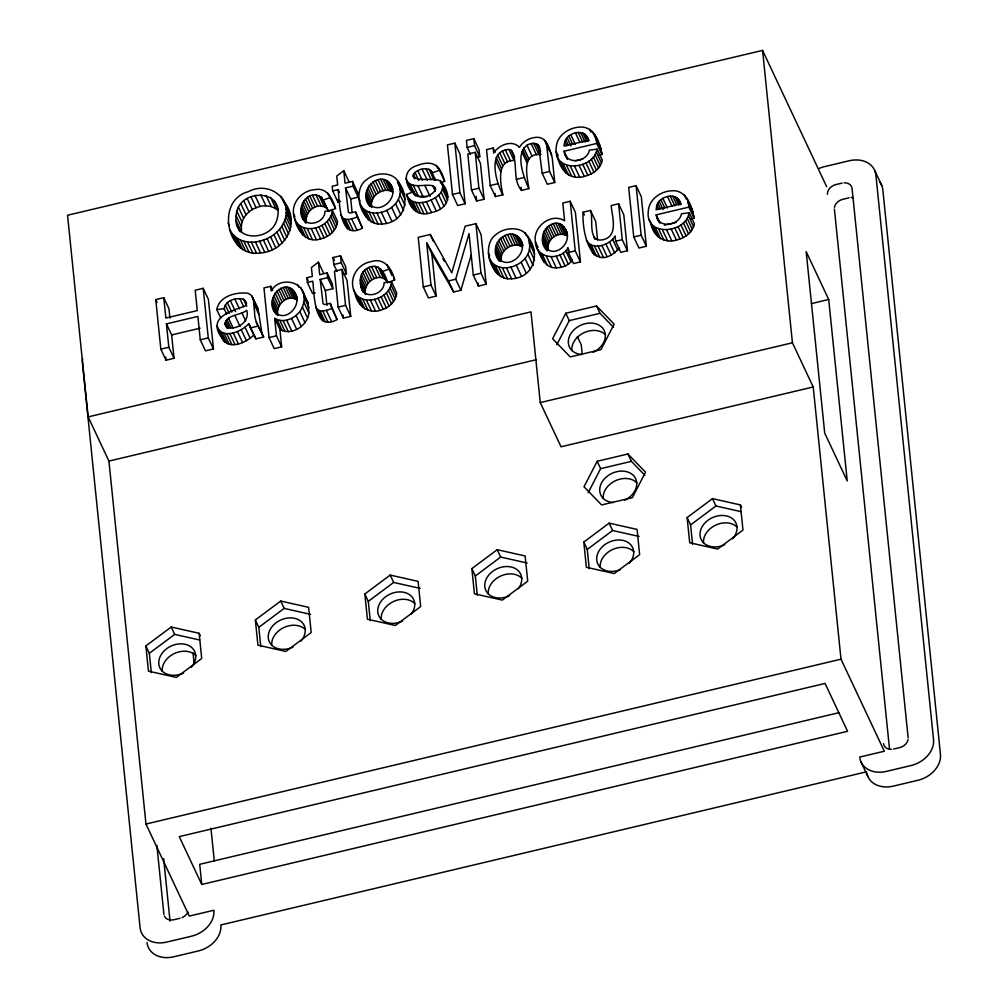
<?xml version="1.0" encoding="UTF-8"?>
<svg xmlns="http://www.w3.org/2000/svg" width="1008" height="1008" viewBox="0 0 1008 1008"><rect width="100%" height="100%" fill="white"/><g stroke="black" fill="none" stroke-linecap="round" stroke-linejoin="round"><path stroke-width="1.5" d="M361.078 205.997C372.821 222.302 403.931 207.774 399.836 188.055C398.916 171.448 377.08 170.793 366.899 179.462C351.25 189.781 360.612 221.861 378.05 224.003C403.83 225.704 412.537 199.282 397.618 180.772M490.581 260.77C502.337 277.074 533.446 262.546 529.339 242.84C528.431 226.22 506.596 225.578 496.415 234.247C480.766 244.566 490.127 276.646 507.566 278.775C533.345 280.489 542.052 254.066 527.134 235.544M535.424 241.945C532.514 226.775 551.3 212.285 564.619 220.828L562.804 203.036L570.188 201.285L575.379 212.335L580.444 261.904L573.552 263.542L568.348 252.491L567.895 247.955C560.599 261.45 535.815 258.955 535.424 241.945L538.02 247.477M302.728 217.967C307.805 228.274 325.282 222.05 324.967 211.252L332.35 210.294L337.541 221.344C336.911 230.303 329.074 237.056 320.657 238.846C306.52 243.898 297.058 230.265 294.412 218.056C289.687 204.221 301.153 190.436 315.088 189.643C326.831 186.984 332.816 199.244 335.513 208.53L328.394 211.151L321.439 197.278C307.465 187.803 294.575 209.185 304.025 220.727M303.736 301.959C308.561 282.013 280.048 274.831 271.202 290.972L270.724 286.31L263.957 287.91L269.035 337.579L274.226 348.629L281.66 346.865L279.871 329.389L274.68 318.339C286.348 325.307 302.35 314.71 303.736 301.959L308.927 312.997C307.553 325.76 291.551 336.344 279.871 329.389M308.927 312.997L307.944 302.816L302.753 291.766M220.689 317.873L216.783 309.595C219.139 296.1 236.061 291.778 247.817 293.265C255.389 295.609 253.21 305.537 254.583 311.497C254.092 321.25 260.001 328.583 263.668 337.037L255.919 338.877L253.978 334.795C246.947 342.266 229.887 350.419 222.818 339.23C205.682 317.47 230.429 311.598 246.28 305.537L245.309 300.901L243.52 299.2C236.225 297.423 225.502 300.082 224.129 308.687L226.724 314.206M411.188 189.542L411.856 191.961C403.452 181.553 403.843 169.268 417.766 165.287C433.251 159.617 440.345 165.501 444.667 181.327L440.357 182.839M539.91 148.252C538.7 142.103 531.166 142.544 527.008 145.24C514.597 154.048 524.047 178.038 528.847 188.635L521.426 190.399C511.913 178.87 518.54 162.338 511.409 150.368L508.864 149.411C486.625 150.998 496.301 182.687 502.828 194.809L495.394 196.573L490.203 185.535L486.536 149.625L493.177 148.05L495.13 152.195M535.727 143.527L540.918 154.577C520.796 152.636 527.297 177.08 528.847 188.635M225.061 324.047C226.472 314.307 240.446 315.58 246.771 310.313C250.085 321.237 237.611 330.07 227.72 327.575L225.855 326.138L225.061 324.047L227.014 328.192M406.665 180.923C412.461 189.05 424.393 183.872 432.671 185.699L435.191 188.433L434.788 190.726C430.87 196.623 420.815 199.408 415.094 194.67L413.595 191.747L406.35 194.443C412.184 208.795 434.095 202.066 441.176 192.226C450.072 170.906 419.454 184.842 413.104 176.072L413.469 174.208C417.249 169.357 425.817 166.748 431.071 170.566L432.281 172.809L439.463 170.276L444.667 181.327M407.446 196.925C409.752 209.173 419.328 217.111 431.462 212.575C447.363 209.286 452.995 196.522 442.021 183.229M229.572 229.131C240.03 251.332 274.806 242.437 283.5 223.058C295.079 199.962 269.59 180.092 248.27 191.696C214.83 200.554 227.065 258.703 260.543 252.932C285.667 251.307 300.812 222.403 284.231 201.852M546.5 250.097C532.136 234.247 558.621 209.135 567.126 233.012M548.201 250.06C546.008 239.841 558.331 230.189 567.328 236.099M301.241 211.919L306.445 222.97C303.547 212.121 317.47 201.008 326.642 208.316M363.17 292.207C359.554 285.529 358.495 275.839 364.568 270.245C375.845 260.505 384.804 270.535 387.526 282.618L394.657 279.997L393.548 277.628M360.385 283.399L365.576 294.437C361.771 282.416 380.936 270.257 387.526 282.618M275.31 313.06C262.546 297.486 288.842 273.546 296.68 296.68M272.538 304.479L277.742 315.517C275.335 305.248 287.204 293.63 296.919 299.918L291.715 288.88M369.949 206.438C355.093 189.945 384.061 165.463 392.654 188.672M371.662 207.535C369.18 196.27 382.813 186.215 392.704 191.999L387.513 180.949M499.464 261.223C484.092 243.634 515.403 219.832 522.824 244.843M501.14 261.223C499.351 250.299 512.795 241.24 522.22 246.784L517.016 235.733M236.174 215.838C237.019 188.32 286.285 187.362 276.986 219.442C271.832 240.975 232.294 243.104 236.174 215.838L241.366 226.888L241.517 232.168L236.313 221.13M241.366 226.888C241.618 210.281 264.852 199.483 277.465 210.042M564.719 141.611L564.001 146.11L588.458 140.301C586.139 127.877 567.945 131.746 564.719 141.611L566.672 145.744M656.813 205.267L656.095 209.765L680.564 203.956C678.233 191.533 660.038 195.401 656.813 205.267L658.766 209.399M502.828 194.809C500.648 183.746 495.797 160.209 514.067 160.461L508.864 149.411M295.81 221.533C305.285 235.796 331.304 226.75 332.35 210.294M394.657 279.997C391.91 268.304 383.859 257.179 370.805 261.74C358.13 263.882 349.423 277.137 353.543 289.535C359.554 308.297 390.701 299.641 391.482 281.774L384.098 282.719C384.413 293.53 366.95 299.741 361.872 289.447M354.942 293C357.462 306.936 370.049 315.315 383.216 309.292C390.222 306.747 396.131 300.472 396.686 292.811L391.482 281.774M431.878 253.928L453.676 291.967L460.895 290.254L455.692 279.216L469.035 233.554L473.269 275.045L478.472 286.083L486.184 284.256L481.118 234.688L475.927 223.65L465.154 226.208L451.786 272.828L430.252 234.473L418.207 237.334L423.272 286.902L428.463 297.952L436.187 296.113L431.878 253.928L426.674 242.878L430.983 285.075L436.187 296.113M460.895 290.254L471.215 254.911M601.965 154.501C600.138 142.519 593.989 125.37 579.033 127.159C568.134 127.928 556.895 135.815 556.214 147.42C552.787 173.401 593.599 170.138 597.139 149.121L589.39 150.167C587.173 162.414 565.589 165.236 564.102 151.213L596.774 143.451L601.965 154.501L599.004 155.207M557.071 155.824C560.952 172.305 571.423 181.805 587.878 175.279C594.77 172.998 600.881 167.479 602.33 160.159L597.139 149.121M694.071 218.156C692.244 206.174 686.083 189.025 671.139 190.814C660.24 191.583 649.001 199.471 648.32 211.063C644.881 237.056 685.692 233.793 689.233 212.776L681.484 213.809C679.266 226.069 657.682 228.892 656.195 214.855L688.867 207.106L694.071 218.156L691.097 218.862M650.601 222.881C653.6 237.863 666.162 244.717 679.972 238.934C686.864 236.653 692.975 231.134 694.436 223.814L689.233 212.776M565.778 313.261L552.623 338.738L570.226 356.92L600.982 349.625L614.137 324.148L596.522 305.966L565.778 313.261L569.243 320.62L556.781 344.761M597.164 461.286L584.01 486.763L601.625 504.945L632.369 497.65L645.523 472.172L627.921 453.991L597.164 461.286L600.629 468.657L588.168 492.786M536.558 246.998C540.338 255.78 544.522 268.317 556.29 267.851C562.414 267.649 569.003 265.369 572.393 259.963M586.391 240.043C592.162 251.269 610.004 245.158 615.094 235.998L615.623 241.277L620.827 252.328L627.467 250.753L623.801 214.843L618.61 203.792L611.176 205.556C612.07 216.418 618.874 236.477 602.759 239.791C587.084 242.852 593.775 218.547 590.512 210.458L583.09 212.222C581.767 235.028 592.54 276.23 619.454 248.157M217.627 328.18C224.683 339.368 241.744 331.216 248.774 323.757L255.919 338.877M348.957 181.679L343.766 170.642L336.748 176.047L337.655 184.93L332.212 186.228L332.69 190.953L337.894 202.003L340.616 201.361M323.606 273.193L318.415 262.156L311.409 267.548L312.316 276.444L306.86 277.742L307.352 282.467L312.543 293.517L315.265 292.874M199.143 633.301L201.713 658.501L176.362 677.426L148.453 671.139L145.87 645.926L171.221 627.014L199.143 633.301L200.302 635.746M151.313 672.563L149.335 653.297L174.686 634.372L199.672 640.004M255.352 619.958L280.703 601.045L308.624 607.333L311.195 632.533L285.844 651.458L257.935 645.17L255.352 619.958L258.817 627.329L260.795 646.607M258.817 627.329L284.168 608.404L310.615 614.363M364.833 594.002L390.184 575.077L418.106 581.364L420.676 606.564L395.325 625.489L367.416 619.202L364.833 594.002L368.298 601.36L370.276 620.638M368.298 601.36L393.649 582.435L420.097 588.395M471.857 568.613L497.209 549.688L525.13 555.975L527.701 581.188L502.349 600.1L474.428 593.813L471.857 568.613L475.322 575.971L477.288 595.249M475.322 575.971L500.674 557.059L527.121 563.006M583.796 542.065L609.147 523.139L637.069 529.427L639.639 554.627L614.288 573.552L586.379 567.265L583.796 542.065L587.261 549.423L589.226 568.701M587.261 549.423L612.612 530.51L639.059 536.458M740.401 504.92L742.972 530.12L717.62 549.045L689.699 542.758L687.128 517.558L712.48 498.632L740.401 504.92L741.548 507.377M692.559 544.194L690.593 524.916L715.945 505.991L740.918 511.623M321.439 197.278L323.19 200.101L330.322 197.48L329.213 195.111M382.334 271.58L389.453 268.947L388.345 266.591M341.888 217.3C346.009 221.533 352.586 218.534 357.235 216.997L362.439 228.047C339.066 241.416 339.633 201.587 338.146 189.668L332.69 190.953M316.537 308.801C320.657 313.047 327.235 310.048 331.897 308.511L337.088 319.549C313.727 332.917 314.282 293.101 312.795 281.182L307.352 282.467M362.439 228.047L355.622 211.869L349.801 213.041L348.403 212.171L345.53 187.916L352.989 186.14L358.193 197.19L350.721 198.967L345.53 187.916M337.088 319.549L330.271 303.383L324.45 304.555L323.051 303.673L320.179 279.43L327.65 277.654L332.842 288.704L325.37 290.468L320.179 279.43M826.686 186.757L762.577 50.4L67.549 215.246L88.137 416.896L108.927 461.072L145.971 824.04L189.29 916.083L213.898 910.249A25.641 19.82 -25.2 0 1 191.344 936.243L166.748 942.077A25.641 19.82 -25.2 0 1 140.087 927.751L82.454 363.145A25.641 19.82 -25.2 0 1 82.606 358.508M454.86 143.149L447.439 144.9L452.491 194.468L457.695 205.519L465.116 203.755L460.064 154.186L454.86 143.149L459.925 192.717L465.116 203.755M476.784 157.387L479.745 156.694L479.039 149.688L473.836 138.65L466.414 140.402L467.132 147.407L470.371 154.312M467.132 147.407L474.554 145.643L479.745 156.694M358.193 197.19L357.701 192.452L352.51 181.415L345.038 183.179L343.766 170.642M475.234 152.309L467.8 154.06L471.467 189.97L476.671 201.02L484.092 199.256L480.425 163.346L475.234 152.309L478.901 188.206L484.092 199.256M575.24 160.839L582.662 159.088M452.491 194.468L459.925 192.717M471.467 189.97L478.901 188.206M490.203 185.535L497.624 183.771M516.235 179.361L523.656 177.597M542.178 173.2L549.562 171.448L554.753 182.498L547.369 184.25L542.178 173.2L538.612 145.492M163.775 297.688L165.854 318.037L197.278 310.59L195.199 290.228L203.213 288.326L208.404 299.376L213.469 348.944L205.468 350.847L200.264 339.797L197.883 316.436L166.446 323.883L171.65 334.933L174.031 358.294L166.03 360.196L160.826 349.146L155.774 299.59L163.775 297.688L168.966 308.725L169.924 318.125M337.037 271.429L333.787 264.524L333.068 257.531L340.49 255.767L345.694 266.818L346.412 273.811L343.438 274.516M636.098 185.661L628.677 187.412L633.742 236.981L638.933 248.031L646.355 246.267L641.302 196.699L636.098 185.661L641.164 235.217L646.355 246.267M333.787 264.524L341.208 262.773L346.412 273.811M332.842 288.704L332.363 283.966L327.159 272.929L319.7 274.693L318.415 262.156M341.888 269.426L334.467 271.19L338.134 307.1L343.325 318.137L350.746 316.386L347.08 280.476L341.888 269.426L345.555 305.336L350.746 316.386M171.65 334.933L200.088 328.192M664.36 225.2L676.242 222.39M842.071 183.116L835.922 184.565A9.614 7.434 -25.2 0 0 827.467 194.317M160.826 349.146L168.827 347.256L174.031 358.294M200.264 339.797L208.265 337.894L213.469 348.944M258.476 325.987L250.715 327.827L248.774 323.757M338.134 307.1L345.555 305.336M423.272 286.902L430.983 285.075M426.674 242.878L448.472 280.93L455.692 279.216M473.269 275.045L480.98 273.218L486.184 284.256M568.348 252.491L575.24 250.853L580.444 261.904M615.623 241.277L622.264 239.702L627.467 250.753M633.742 236.981L641.164 235.217M849.001 197.833L842.852 199.294A9.614 7.434 -25.2 0 0 834.448 207.308M269.035 337.579L276.457 335.815L281.66 346.865M88.137 416.896L530.977 311.863L540.25 402.595L561.04 446.783L813.217 386.971L841 659.182L884.306 751.237L859.711 757.071A25.641 19.82 -25.2 0 0 886.372 771.397L910.967 765.563A25.641 19.82 -25.2 0 0 933.521 739.557L875.902 175.09A25.641 19.82 -25.2 0 0 849.24 160.763L824.645 166.597A25.641 19.807 -25.2 0 0 819.214 168.399M569.243 320.62L599.987 313.324L613.456 327.235M108.927 461.072L536.445 359.667M811.339 303.61L828.702 299.489L847.224 480.967L824.708 433.1L806.173 251.622L828.702 299.489M540.25 402.595L792.427 342.783L813.217 386.971M600.629 468.657L631.386 461.362L644.843 475.259M145.971 824.04L841 659.182M839.399 712.58L199.71 864.31L201.764 884.47L847.577 731.291L825.061 683.437L179.248 836.615L201.764 884.47M180.067 918.263L173.918 919.724A9.614 7.434 -25.2 0 1 164.317 915.982M893.542 749.045L899.69 747.583A9.614 7.434 -25.2 0 0 908.082 739.57M866.641 771.788L220.828 924.966A25.641 19.82 -25.2 0 1 198.274 950.972L173.678 956.806A25.641 19.82 -25.2 0 1 147.017 942.48M216.783 309.595L224.129 308.687M413.318 193.964L418.446 196.245L427.241 196.51M554.753 182.498L552.245 157.853C549.864 150.179 547.709 138.197 538.121 137.315C530.649 137.088 523.202 140.931 519.397 147.433C512.442 139.217 498.469 145.039 493.693 153.09L493.177 148.05M530.926 244.793L532.325 246.595M400.705 189.113L402.822 191.81M445.649 192.238L447.224 194.267M256.158 322.119L263.668 337.037M691.74 208.958L687.721 202.028M598.273 143.451L599.647 145.303M286.146 207.27L289.435 212.902M497.511 257.078C507.326 271.681 529.528 253.26 520.216 239.312M368.008 202.306C377.811 216.896 400.012 198.488 390.713 184.54M544.559 245.952C553.984 260.707 574.27 241.933 565.186 228.866M274.012 310.3C283.651 325.067 303.736 305.512 294.739 292.547M442.915 258.728L444.402 261.374M262.282 335.21L258.01 308.914L251.672 295.798M592.742 253.336L590.814 246.91M307.944 302.816L300.649 287.645M874.831 170.755L881.761 185.497M686.549 197.921L693.164 212.411M684.482 195.124L686.423 199.269M687.973 201.361L688.741 205.481L693.945 216.518M688.401 215.636L693.592 226.687M679.203 200.214L681.156 204.359M687.141 218.282L692.345 229.333M677.061 197.833L680.312 204.725M674.995 196.736L678.901 205.027M685.478 220.714L690.669 231.752M672.714 196.157L676.62 204.435M683.386 222.919L688.577 233.969M670.219 196.069L674.768 205.733M667.498 196.497L672.046 206.161M680.891 224.872L686.095 235.922M678.031 226.535L683.222 237.573M662.861 198.311L667.409 207.976M674.78 227.884L679.972 238.934M660.908 199.672L664.801 207.963M659.194 201.335L663.088 209.626M671.152 228.942L676.355 239.98M657.796 203.225L660.391 208.744M666.565 229.723L671.769 240.761M656.195 214.855L660.089 223.146M656.888 217.552L659.257 222.554M662.407 229.774L667.611 240.811M658.703 229.093L663.894 240.143M655.414 227.707L660.618 238.745M652.68 225.616L657.871 236.666M649.165 219.479L655.792 233.919M594.443 134.266L601.07 148.756M592.376 131.468L597.58 142.519M595.867 137.705L596.648 141.826L601.839 152.876M589.667 129.352L590.965 132.111M596.308 151.981L601.499 163.031M587.11 136.559L589.063 140.704M595.048 154.627L600.251 165.677M584.968 134.177L588.218 141.07M582.901 133.081L586.795 141.372M593.372 157.059L598.576 168.097M580.621 132.502L585.169 142.166M591.28 159.264L596.484 170.314M578.126 132.413L582.674 142.078M575.404 132.842L579.953 142.506M588.798 161.217L593.989 172.267M585.925 162.88L591.129 173.918M570.767 134.656L575.316 144.32M582.687 164.228L587.878 175.279M568.814 136.017L572.708 144.308M860.782 761.405L867.712 776.135M567.088 137.68L570.994 145.971M579.058 165.287L584.249 176.324M565.702 139.57L568.298 145.089M612.574 239.324L617.778 250.375M574.472 166.068L579.663 177.106M609.525 241.996L614.716 253.046M564.102 151.213L567.353 158.105M564.795 153.896L567.391 159.415M570.314 166.118L575.518 177.156M590.512 210.458L595.715 221.508L597.58 239.891M605.934 244.024L611.138 255.062M566.597 165.438L571.801 176.488M601.814 245.385L607.005 256.435M563.321 164.052L568.512 175.09M556.303 151.78L558.243 155.912M560.587 161.96L565.778 173.011M583.09 212.222L584.388 214.981M593.649 236.691L594.959 239.45M598.034 245.977L603.225 257.015M545.618 141.649L551.729 155.018M594.443 245.889L599.647 256.927M544.32 139.835L549.511 150.885M712.48 498.632L715.945 505.991M591.381 245.209L596.572 256.259M589.138 244.012L594.342 255.062M537.44 144.283L540.691 151.187M533.585 143.287L538.789 154.325M531.166 143.602L536.369 154.652M527.008 145.24L532.199 156.29M563.85 226.661L567.101 233.566M562.136 225.049L566.672 234.713M560.146 223.978L565.337 235.028M523.757 147.949L528.948 158.987M558.004 223.385L563.195 234.423M596.522 305.966L599.987 313.324M522.572 149.713L527.764 160.751M567.895 247.955L569.192 250.727M555.698 223.272L560.902 234.31M521.804 151.767L526.995 162.805M553.241 223.625L558.432 234.675M565.803 250.853L570.994 261.891M550.885 224.393L556.088 235.444M563.157 253.184L568.348 264.235M687.128 517.558L690.593 524.916M548.78 225.54L553.984 236.578M511.409 150.368L514.66 157.273M546.916 227.039L552.119 238.077M559.944 254.974L565.148 266.024M545.303 228.904L550.507 239.954M556.189 256.208L561.38 267.259M544.043 231.147L549.247 242.185M505.26 149.751L510.464 160.801M543.249 233.768L548.453 244.805M502.286 150.809L507.478 161.847M542.921 236.767L548.113 247.804M551.099 256.813L556.29 267.851M543.047 240.143L547.596 249.808M543.602 243.319L547.205 250.816M499.603 152.473L504.806 163.523M546.311 256.12L551.515 267.17M497.486 154.69L502.677 165.728M542.128 254.218L547.319 265.255M496.15 157.349L501.354 168.399M538.826 251.131L544.03 262.181M495.583 160.738L500.774 171.788M577.345 336.483L581.251 344.761L582.208 354.148M528.57 238.871L533.774 249.921M525.017 232.848L526.315 235.62M529.339 242.84L534.542 253.877M627.921 453.991L631.386 461.362M529.339 249.178L534.542 260.228M527.915 254.344L533.119 265.381M518.83 237.271L522.724 245.549M514.912 234.7L520.103 245.738M525.168 258.615L530.359 269.653M512.618 234.146L517.81 245.183M510.149 234.07L515.34 245.12M521.161 262.269L526.365 273.307M507.49 234.473L512.694 245.524M504.844 235.33L510.048 246.368M516.26 265.117L521.464 276.154M502.488 236.54L507.679 247.59M500.396 238.127L505.6 249.178M498.595 240.08L503.798 251.131M510.804 266.969L516.008 278.019M497.196 242.386L502.387 253.436M496.289 245.02L501.48 256.07M506.394 267.712L511.598 278.75M495.886 247.981L501.077 259.031M495.986 251.269L500.522 260.933M496.541 254.444L499.136 259.963M502.362 267.737L507.566 278.775M498.721 267.057L503.912 278.095M495.445 265.658L500.636 276.709M488.351 253.084L489.649 255.843M492.685 263.567L497.889 274.617M489.145 257.279L495.785 271.82M609.147 523.139L612.612 530.51M436.338 165.325L437.636 168.084M440.446 181.188L447.955 197.026M442.512 189.063L447.716 200.101M431.071 170.566L435.62 180.23M441.176 192.226L446.368 203.263M428.98 169.168L434.171 180.205M438.77 195.237L443.974 206.275M425.993 168.676L431.197 179.714M434.461 186.719L435.758 189.479M432.671 185.699L435.267 191.23M422.113 169.193L427.316 180.243M435.355 197.858L440.546 208.908M424.872 185.447L430.063 196.484M417.766 170.579L422.314 180.243M431.109 200L436.313 211.05M414.956 172.318L418.849 180.596M413.469 174.208L415.422 178.353M426.258 201.524L431.462 212.575M417.791 185.51L422.995 196.547M413.104 176.072L414.401 178.844M422.226 202.293L427.43 213.343M413.255 185.207L418.446 196.245M410.332 184.388L415.523 195.439M413.595 191.747L415.548 195.892M418.66 202.583L423.864 213.633M405.997 178.492L412.663 192.591M415.573 202.381L420.764 213.431M430.252 234.473L433.503 241.378M412.952 201.701L418.144 212.751M410.747 200.554L415.939 211.604M448.472 280.93L453.676 291.967M408.908 198.967L414.112 210.017M406.35 194.443L412.65 207.976M399.055 184.099L404.258 195.136M397.454 182.209L400.05 187.74M399.836 188.055L405.027 199.105M399.823 194.393L405.027 205.443M398.412 199.559L403.603 210.609M389.315 182.486L392.566 189.391M385.396 179.915L390.6 190.966M395.653 203.83L400.844 214.88M383.103 179.361L388.307 190.411M380.633 179.285L385.825 190.336M391.658 207.484L396.85 218.534M377.975 179.701L383.179 190.739M375.329 180.545L380.533 191.596M386.757 210.332L391.948 221.382M372.973 181.755L378.164 192.805M370.894 183.343L376.085 194.393M369.092 185.308L374.283 196.346M381.301 212.197L386.492 223.234M367.681 187.614L372.872 198.652M366.773 190.247L371.965 201.285M376.891 212.927L382.082 223.978M366.37 193.208L371.561 204.246M366.471 196.484L371.02 206.149M367.025 199.672L370.276 206.564M372.859 212.953L378.05 224.003M369.205 212.272L374.396 223.322M365.929 210.886L371.133 221.924M358.835 198.299L360.133 201.058M363.17 208.782L368.374 219.832M359.629 202.495L366.269 217.035M386.87 264.625L392.062 275.675M390.953 284.886L396.144 295.936M389.92 287.784L395.111 298.834M380.583 268.745L385.774 279.796M378.126 266.994L383.317 278.044M388.382 290.455L393.574 301.505M375.089 266.314L380.293 277.364M338.146 189.668L339.444 192.427M351.679 218.862L356.882 229.912M386.341 292.912L391.545 303.95M371.599 266.679L376.803 277.717M383.897 295.054L389.088 306.104M348.062 219.454L353.266 230.504M368.953 267.511L374.144 278.561M345.303 219.303L350.507 230.353M381.125 296.831L386.316 307.881M343.287 218.547L348.478 229.585M366.61 268.708L371.801 279.745M340.943 214.805L347.092 228.337M497.209 549.688L500.674 557.059M378.025 298.242L383.216 309.292M364.568 270.245L369.76 281.295M327.739 193.158L335.513 208.53M362.83 272.135L368.021 283.185M374.598 299.275L379.789 310.325M361.481 274.39L366.685 285.428M331.808 213.419L337.012 224.469M360.625 277.011L365.828 288.061M323.19 200.101L328.394 211.151M330.775 216.317L335.979 227.367M370.289 299.993L375.48 311.031M360.259 280.022L365.463 291.06M318.982 195.527L324.185 206.577M329.238 218.988L334.442 230.038M360.94 286.713L363.535 292.244M366.358 299.993L371.561 311.044M315.958 194.846L321.149 205.884M327.209 221.432L332.401 232.483M362.817 299.3L368.008 310.338M312.467 195.199L317.671 206.249M324.765 223.587L329.956 234.625M359.642 297.889L364.846 308.939M356.983 295.785L362.174 306.835M309.821 196.043L315.013 207.094M353.543 289.535L360.146 304.051M321.98 225.364L327.184 236.414M307.465 197.228L312.669 208.278M318.881 226.775L324.085 237.812M305.424 198.778L310.628 209.815M333.068 257.531L334.366 260.291M303.685 200.668L308.889 211.705M315.454 227.808L320.657 238.846M302.35 202.91L307.541 213.961M301.493 205.544L306.684 216.581M311.157 228.514L316.348 239.564M301.127 208.543L306.319 219.593M301.808 215.246L305.323 222.856M307.226 228.526L312.417 239.576M303.673 227.821L308.876 238.871M300.51 226.422L305.701 237.46M293.63 213.898L294.928 216.67M297.839 224.318L303.043 235.355M294.412 218.056L301.001 232.571M282.794 198.891L287.998 209.929M280.942 196.22L284.193 203.125M285.239 205.115L290.443 216.166M285.831 208.694L291.035 219.731M285.97 212.411L291.173 223.461M285.629 216.052L290.833 227.102M284.81 219.605L290.002 230.643M326.34 310.376L331.531 321.426M274 200.642L277.906 208.921M283.5 223.058L288.691 234.108M270.522 197.354L275.726 208.404M322.724 310.968L327.915 322.018M306.86 277.742L308.171 280.501M281.736 226.334L286.927 237.384M265.986 195.376L271.19 206.413M319.964 310.817L325.156 321.867M317.936 310.061L323.14 321.098M279.544 229.345L284.747 240.395M315.592 306.319L321.741 319.851M260.694 194.72L265.898 205.758M276.935 232.092L282.127 243.142M303.799 296.579L309.002 307.616M273.899 234.562L279.09 245.612M297.549 284.458L298.847 287.217M254.948 195.439L260.14 206.489M270.56 236.729L275.764 247.766M250.879 196.711L256.07 207.761M302.4 307.075L307.604 318.112M293.416 290.443L296.969 297.94M267.057 238.543L272.261 249.581M289.762 287.809L294.953 298.859M247.162 198.513L252.365 209.563M299.842 311.674L305.033 322.711M287.671 287.217L292.874 298.255M263.378 239.992L268.569 251.042M285.466 287.078L290.669 298.129M243.81 200.844L249.001 211.882M283.135 287.419L288.338 298.456M296.075 315.491L301.279 326.542M259.522 241.114L264.726 252.151M280.854 288.187L286.058 299.237M240.811 203.692L246.015 214.742M278.762 289.384L283.954 300.434M291.539 318.377L296.743 329.427M255.352 241.882L260.543 252.932M238.417 207.119L243.608 218.169M276.847 290.997L282.038 302.047M236.867 211.176L242.071 222.214M251.357 242.185L256.549 253.222M275.108 293.038L280.312 304.088M270.724 286.31L272.677 290.455M286.65 320.141L291.841 331.178M273.722 295.445L278.926 306.495M247.54 241.996L252.743 253.046M272.828 298.154L278.032 309.191M283.097 320.657L288.288 331.695M237.119 225.275L239.715 230.807M238.606 228.791L239.904 231.55M272.437 301.165L277.628 312.203M243.911 241.353L249.115 252.391M279.859 320.431L285.05 331.481M273.08 307.667L276.331 314.559M240.572 240.257L245.763 251.294M277.024 319.612L282.215 330.662M237.598 238.745L242.802 249.795M235.003 236.842L240.206 247.892M228.06 222.982L229.358 225.742M232.785 234.536L237.976 245.574M390.184 575.077L393.649 582.435M252.806 297.864L258.01 308.914M253.751 303.383L258.955 314.433M245.309 300.901L246.62 303.66M243.52 299.2L246.771 306.104M239.828 298.494L243.734 306.772M249.556 326L254.759 337.05M241.844 312.757L245.75 321.035M234.864 299.149L239.413 308.813M244.982 327.159L250.173 338.209M230.341 300.598L235.544 311.648M234.877 315.479L240.08 326.529M241.252 329.692L246.443 340.742M227.279 302.488L231.827 312.152M225.326 305.084L229.219 313.362M237.384 331.519L242.588 342.569M228.526 318.238L233.075 327.902M226.926 319.473L230.832 327.751M233.188 332.816L238.379 343.867M225.805 320.909L229.043 327.814M225.162 322.472L227.77 327.991M229.761 333.446L234.965 344.497M226.724 333.61L231.928 344.66M224.066 333.32L229.27 344.358M221.798 332.564L226.989 343.602M219.933 331.418L225.137 342.468M217.161 326.088L222.818 339.23M218.547 329.956L223.751 341.006M155.774 299.59L157.072 302.35M280.703 601.045L284.168 608.404M171.221 627.014L174.686 634.372M145.87 645.926L149.335 653.297M438.152 167.378L439.463 170.276M563.699 170.264L561.758 164.165M355.622 211.869L357.235 216.997M330.271 303.383L331.897 308.511M233.856 236.489L234.763 240.181M540.616 252.995L541.75 258.048M546.538 143.98L549.562 171.448M908.145 737.831L852.062 188.483A9.614 7.434 -25.2 0 0 844.137 182.813M834.397 209.047L889.51 749.007M762.577 50.4L792.427 342.783M618.61 203.792L622.264 239.702M570.188 201.285L575.24 250.853M521.111 187.286L521.426 190.399M495.079 193.448L495.394 196.573M473.836 138.65L474.554 145.643M476.192 196.333L476.671 201.02M475.927 223.65L480.98 273.218M478.157 283.021L478.472 286.083M352.51 181.415L352.989 186.14M350.721 198.967L352.094 212.461M337.655 199.634L337.894 202.003M340.49 255.767L341.208 262.773M343.01 315.025L343.325 318.137M327.159 272.929L327.65 277.654M325.37 290.468L326.907 305.474M274.68 318.339L276.457 335.815M203.213 288.326L208.265 337.894M166.446 323.883L168.827 347.256M165.715 357.097L166.03 360.196M193.045 652.844L194.166 663.793M210.937 828.122L214.288 860.983M163.649 858.64L170.05 921.249M156.883 845.473L163.913 914.357M688.741 205.481L688.867 207.106M596.648 141.826L596.774 143.451M162.275 671.315A19.228 14.855 -25.2 0 1 174.46 653.474A19.228 14.855 -25.2 0 1 195.93 655.591M271.757 645.347A19.228 14.855 -25.2 0 1 283.941 627.505A19.228 14.855 -25.2 0 1 305.411 629.622M381.238 619.391A19.228 14.855 -25.2 0 1 393.422 601.537A19.228 14.855 -25.2 0 1 414.893 603.653M488.25 594.002A19.228 14.855 -25.2 0 1 500.447 576.148A19.228 14.855 -25.2 0 1 521.917 578.277M600.201 567.454A19.228 14.855 -25.2 0 1 612.385 549.599A19.228 14.855 -25.2 0 1 633.856 551.716M703.534 542.947A19.228 14.855 -25.2 0 1 715.718 525.092A19.228 14.855 -25.2 0 1 737.188 527.209M603.25 498.569A19.228 14.855 -25.2 0 1 615.434 480.728A19.228 14.855 -25.2 0 1 636.905 482.845M571.851 350.545A19.228 14.855 -25.2 0 1 584.035 332.69A19.228 14.855 -25.2 0 1 605.518 334.82M866.855 773.287A25.641 19.82 -25.2 0 0 893.302 786.127L917.897 780.293A25.641 19.82 -25.2 0 0 940.451 754.286L882.832 189.832A25.654 19.82 -25.2 0 0 879.505 181.667M187.942 912.013A9.614 7.434 -25.2 0 1 182.095 917.595M183.532 673.054A19.228 14.855 -25.2 0 1 158.747 662.621A19.228 14.855 -25.2 0 1 183.658 644.024A19.228 14.855 -25.2 0 1 191.394 667.183M293.013 647.086A19.228 14.855 -25.2 0 1 268.229 636.653A19.228 14.855 -25.2 0 1 293.139 618.055A19.228 14.855 -25.2 0 1 300.875 641.214M402.494 621.117A19.228 14.855 -25.2 0 1 377.71 611.138A19.228 14.855 -25.2 0 1 401.6 591.973A19.228 14.855 -25.2 0 1 411.352 614.011M509.506 595.741A19.228 14.855 -25.2 0 1 484.735 585.749A19.228 14.855 -25.2 0 1 508.624 566.597A19.228 14.855 -25.2 0 1 518.364 588.634M620.298 569.684A19.228 14.855 -25.2 0 1 596.686 558.079A19.228 14.855 -25.2 0 1 621.961 540.212A19.228 14.855 -25.2 0 1 629.32 563.308M724.777 544.673A19.228 14.855 -25.2 0 1 699.993 534.24A19.228 14.855 -25.2 0 1 724.916 515.642A19.228 14.855 -25.2 0 1 732.652 538.801M581.981 354.514A19.228 14.855 -25.2 0 1 571.41 332.854A19.228 14.855 -25.2 0 1 601.411 326.831A19.228 14.855 -25.2 0 1 593.107 352.283M613.381 502.538A19.228 14.855 -25.2 0 1 602.797 480.892A19.228 14.855 -25.2 0 1 632.797 474.869A19.228 14.855 -25.2 0 1 624.494 500.308M851.067 197.543A9.614 7.434 -25.2 0 1 853.083 197.644M891.463 749.335A9.614 7.434 -25.2 0 1 883.537 743.665"/></g></svg>
